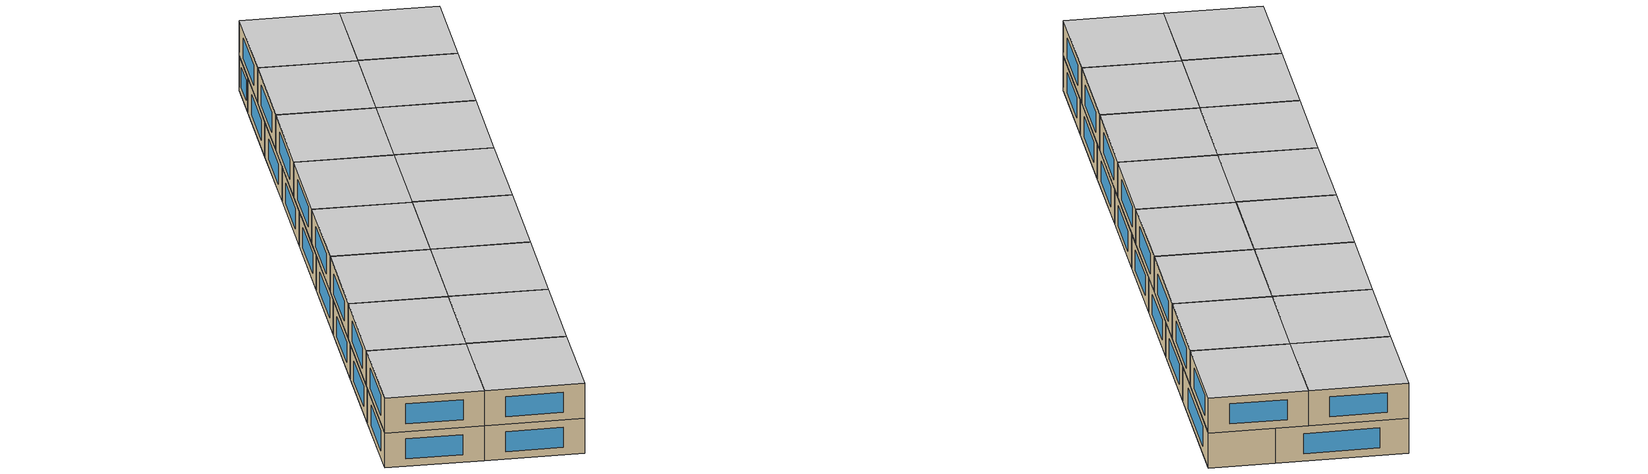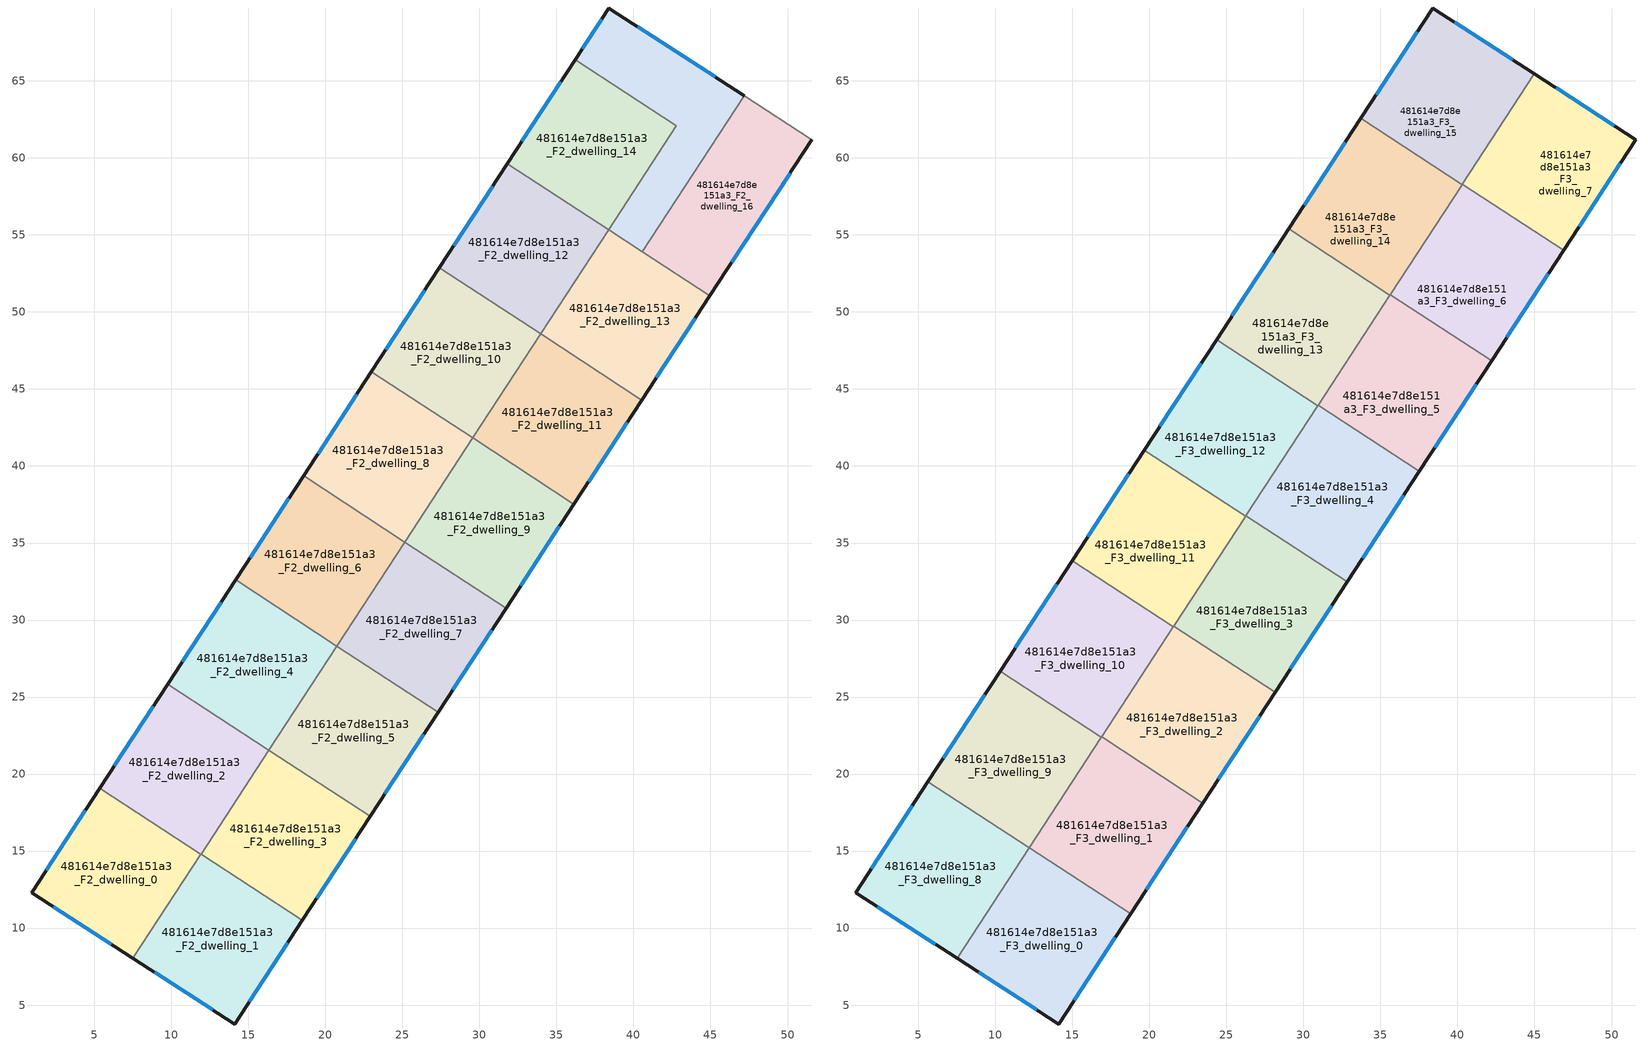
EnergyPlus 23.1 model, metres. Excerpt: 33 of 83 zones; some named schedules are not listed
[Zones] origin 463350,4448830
481614e7d8e151a3_F2_dwelling_0
 floor to 481614e7d8e151a3_F1_dwelling_0 (EU_floor_Construction): 11.91,14.8 7.5,8.05 0.93,12.31 5.35,19.09 z6
 wall outside (EU_wall_Construction): 5.35,19.09 0.93,12.31 7.5,8.05 z6:9
 wall to 481614e7d8e151a3_F2_dwelling_1 (EU_wall_Construction): 7.5,8.05 11.91,14.8 z6:9
 wall to 481614e7d8e151a3_F2_dwelling_2 (EU_wall_Construction): 11.91,14.8 5.35,19.09 z6:9
 window (EU_Window_Construction): 2.33,11.39 6.1,8.96 / 4.4,17.64 1.87,13.76 z6.64:8.36
481614e7d8e151a3_F2_dwelling_1
 floor to 481614e7d8e151a3_F1_dwelling_1 (EU_floor_Construction): 18.5,10.51 14.1,3.77 7.5,8.05 11.91,14.8 z6
 wall outside (EU_wall_Construction): 7.5,8.05 14.1,3.77 18.5,10.51 z6:9
 wall to 481614e7d8e151a3_F2_dwelling_3 (EU_wall_Construction): 18.5,10.51 11.93,14.8 z6:9
 wall to 481614e7d8e151a3_F2_dwelling_2 (EU_wall_Construction): 11.92,14.8 11.91,14.8 z6:9
 window (EU_Window_Construction): 8.92,7.13 12.69,4.69 / 15.05,5.22 17.56,9.06 z6.64:8.36
 ceiling adiabatic (EU_roof_Construction): 14.1,3.77 18.5,10.51 11.93,14.8 7.52,8.04 z9
481614e7d8e151a3_F2_dwelling_10
 floor to 481614e7d8e151a3_F1_dwelling_10 (EU_floor_Construction): 33.97,48.58 29.56,41.82 22.99,46.11 27.4,52.87 z6
 wall outside (EU_wall_Construction): 27.4,52.87 22.99,46.11 z6:9
 wall to 481614e7d8e151a3_F2_dwelling_11 (EU_wall_Construction): 29.56,41.82 33.97,48.58 z6:9
 wall to 481614e7d8e151a3_F2_dwelling_8 (EU_wall_Construction): 22.99,46.11 29.56,41.82 z6:9
 wall to 481614e7d8e151a3_F2_dwelling_12 (EU_wall_Construction): 33.97,48.58 27.4,52.87 z6:9
 window (EU_Window_Construction): 26.45,51.42 23.93,47.56 z6.64:8.36
481614e7d8e151a3_F2_dwelling_11
 floor to 481614e7d8e151a3_F1_dwelling_11 (EU_floor_Construction): 40.55,44.28 36.14,37.53 29.56,41.82 33.97,48.58 z6
 wall outside (EU_wall_Construction): 36.14,37.53 40.55,44.28 z6:9
 wall to 481614e7d8e151a3_F2_dwelling_9 (EU_wall_Construction): 29.56,41.82 36.14,37.53 z6:9
 wall to 481614e7d8e151a3_F2_dwelling_13 (EU_wall_Construction): 40.55,44.28 33.97,48.57 z6:9
 window (EU_Window_Construction): 37.08,38.97 39.6,42.84 z6.64:8.36
 ceiling adiabatic (EU_roof_Construction): 36.14,37.53 37.52,39.65 30.95,43.94 29.56,41.82 z9
481614e7d8e151a3_F2_dwelling_12
 floor to 481614e7d8e151a3_F1_dwelling_12 (EU_floor_Construction): 38.38,55.33 33.97,48.57 27.4,52.87 31.8,59.62 z6
 wall outside (EU_wall_Construction): 31.8,59.62 27.4,52.87 z6:9
 wall to 481614e7d8e151a3_F2_dwelling_14 (EU_wall_Construction): 38.38,55.33 31.8,59.62 z6:9
 wall to 481614e7d8e151a3_F2_dwelling_13 (EU_wall_Construction): 33.97,48.57 38.38,55.33 z6:9
 window (EU_Window_Construction): 30.86,58.17 28.34,54.31 z6.64:8.36
481614e7d8e151a3_F2_dwelling_13
 floor to 481614e7d8e151a3_F1_dwelling_13 (EU_floor_Construction): 44.96,51.04 40.55,44.28 33.97,48.57 38.38,55.33 z6
 wall outside (EU_wall_Construction): 40.55,44.28 44.96,51.04 z6:9
 wall to 481614e7d8e151a3_F2_dwelling_16 (EU_wall_Construction): 44.96,51.04 40.58,53.9 z6:9
 wall to 481614e7d8e151a3_F2_dwelling_15 (EU_wall_Construction): 40.58,53.9 38.38,55.33 z6:9
 window (EU_Window_Construction): 41.49,45.73 44.01,49.59 z6.64:8.36
481614e7d8e151a3_F2_dwelling_14
 floor to 481614e7d8e151a3_F1_dwelling_14 (EU_floor_Construction): 42.79,62.08 38.38,55.33 31.8,59.62 36.21,66.38 z6
 wall outside (EU_wall_Construction): 36.21,66.38 31.8,59.62 z6:9
 wall to 481614e7d8e151a3_F2_dwelling_15 (EU_wall_Construction): 38.38,55.33 42.79,62.08 36.21,66.38 z6:9
 window (EU_Window_Construction): 35.27,64.93 32.75,61.07 z6.64:8.36
481614e7d8e151a3_F2_dwelling_15
 floor to 481614e7d8e151a3_F1_dwelling_15 (EU_floor_Construction): 47.2,64.03 40.58,53.89 38.38,55.33 42.79,62.08 36.21,66.38 38.41,69.73 z6
 wall outside (EU_wall_Construction): 47.2,64.03 38.41,69.73 36.21,66.38 z6:9
 wall to 481614e7d8e151a3_F2_dwelling_16 (EU_wall_Construction): 40.58,53.89 47.2,64.03 z6:9
 window (EU_Window_Construction): 37.94,69.01 36.68,67.1 / 45.31,65.25 40.29,68.51 z6.64:8.36
481614e7d8e151a3_F2_dwelling_16
 floor to 481614e7d8e151a3_F1_dwelling_16 (EU_floor_Construction): 51.58,61.19 44.96,51.04 40.58,53.89 47.2,64.03 z6
 wall outside (EU_wall_Construction): 44.96,51.04 51.58,61.19 z6:9
 wall adiabatic (EU_wall_Construction): 51.58,61.19 47.2,64.03 z6:9
 window (EU_Window_Construction): 46.38,53.21 50.16,59.01 z6.64:8.36
481614e7d8e151a3_F2_dwelling_2
 floor to 481614e7d8e151a3_F1_dwelling_2 (EU_floor_Construction): 16.34,21.55 11.92,14.8 5.35,19.09 9.76,25.84 z6
 wall outside (EU_wall_Construction): 9.76,25.84 5.35,19.09 z6:9
 wall to 481614e7d8e151a3_F2_dwelling_4 (EU_wall_Construction): 16.34,21.55 9.76,25.84 z6:9
 wall to 481614e7d8e151a3_F2_dwelling_3 (EU_wall_Construction): 11.92,14.8 16.34,21.55 z6:9
 window (EU_Window_Construction): 8.82,24.4 6.3,20.54 z6.64:8.36
481614e7d8e151a3_F2_dwelling_3
 floor to 481614e7d8e151a3_F1_dwelling_3 (EU_floor_Construction): 22.91,17.26 18.5,10.51 11.92,14.8 16.34,21.55 z6
 wall outside (EU_wall_Construction): 18.5,10.51 22.91,17.26 z6:9
 wall to 481614e7d8e151a3_F2_dwelling_5 (EU_wall_Construction): 22.91,17.26 16.34,21.55 z6:9
 window (EU_Window_Construction): 19.44,11.95 21.96,15.81 z6.64:8.36
481614e7d8e151a3_F2_dwelling_4
 floor to 481614e7d8e151a3_F1_dwelling_4 (EU_floor_Construction): 20.74,28.31 16.34,21.55 9.76,25.84 14.17,32.6 z6
 wall outside (EU_wall_Construction): 14.17,32.6 9.76,25.84 z6:9
 wall to 481614e7d8e151a3_F2_dwelling_6 (EU_wall_Construction): 20.74,28.31 14.17,32.6 z6:9
 wall to 481614e7d8e151a3_F2_dwelling_5 (EU_wall_Construction): 16.34,21.55 20.74,28.31 z6:9
 window (EU_Window_Construction): 13.23,31.15 10.71,27.29 z6.64:8.36
481614e7d8e151a3_F2_dwelling_5
 floor to 481614e7d8e151a3_F1_dwelling_5 (EU_floor_Construction): 27.32,24.02 22.91,17.26 16.34,21.55 20.74,28.31 z6
 wall outside (EU_wall_Construction): 22.91,17.26 27.32,24.02 z6:9
 wall to 481614e7d8e151a3_F2_dwelling_7 (EU_wall_Construction): 27.32,24.02 20.74,28.31 z6:9
 window (EU_Window_Construction): 23.85,18.71 26.37,22.57 z6.64:8.36
481614e7d8e151a3_F2_dwelling_6
 floor to 481614e7d8e151a3_F1_dwelling_6 (EU_floor_Construction): 25.15,35.06 20.74,28.31 14.17,32.6 18.58,39.36 z6
 wall outside (EU_wall_Construction): 18.58,39.36 14.17,32.6 z6:9
 wall to 481614e7d8e151a3_F2_dwelling_8 (EU_wall_Construction): 25.15,35.06 18.58,39.36 z6:9
 wall to 481614e7d8e151a3_F2_dwelling_7 (EU_wall_Construction): 20.74,28.31 25.15,35.06 z6:9
 window (EU_Window_Construction): 17.63,37.91 15.11,34.05 z6.64:8.36
481614e7d8e151a3_F2_dwelling_7
 floor to 481614e7d8e151a3_F1_dwelling_7 (EU_floor_Construction): 31.73,30.77 27.32,24.02 20.74,28.31 25.15,35.06 z6
 wall outside (EU_wall_Construction): 27.32,24.02 31.73,30.77 z6:9
 wall to 481614e7d8e151a3_F2_dwelling_9 (EU_wall_Construction): 31.73,30.77 25.15,35.06 z6:9
 window (EU_Window_Construction): 28.26,25.46 30.78,29.33 z6.64:8.36
481614e7d8e151a3_F2_dwelling_8
 floor to 481614e7d8e151a3_F1_dwelling_8 (EU_floor_Construction): 29.56,41.82 25.15,35.06 18.58,39.36 22.99,46.11 z6
 wall outside (EU_wall_Construction): 22.99,46.11 18.58,39.36 z6:9
 wall to 481614e7d8e151a3_F2_dwelling_9 (EU_wall_Construction): 25.15,35.06 29.56,41.82 z6:9
 window (EU_Window_Construction): 22.04,44.66 19.52,40.8 z6.64:8.36
 ceiling adiabatic (EU_roof_Construction): 26.25,36.74 29.56,41.82 22.99,46.11 19.67,41.03 z9
481614e7d8e151a3_F2_dwelling_9
 floor to 481614e7d8e151a3_F1_dwelling_9 (EU_floor_Construction): 36.14,37.53 31.73,30.77 25.15,35.06 29.56,41.82 z6
 wall outside (EU_wall_Construction): 31.73,30.77 36.14,37.53 z6:9
 window (EU_Window_Construction): 32.67,32.22 35.19,36.08 z6.64:8.36
 ceiling adiabatic (EU_roof_Construction): 32.84,32.48 36.14,37.53 29.56,41.82 26.27,36.77 z9
481614e7d8e151a3_F3_dwelling_0
 floor adiabatic (EU_floor_Construction): 18.5,10.51 14.1,3.77 7.52,8.04 11.93,14.8 z9
 floor to 481614e7d8e151a3_F2_dwelling_3 (EU_floor_Construction): 18.78,10.94 18.5,10.51 11.93,14.8 12.21,15.23 z9
 wall outside (EU_wall_Construction): 7.52,8.04 14.1,3.77 18.78,10.94 z9:12
 wall to 481614e7d8e151a3_F3_dwelling_1 (EU_wall_Construction): 18.78,10.94 12.21,15.23 z9:12
 wall to 481614e7d8e151a3_F3_dwelling_8 (EU_wall_Construction): 12.19,15.21 7.52,8.04 z9:12
 wall to 481614e7d8e151a3_F3_dwelling_9 (EU_wall_Construction): 12.21,15.23 12.19,15.21 z9:12
 window (EU_Window_Construction): 15.11,5.31 17.78,9.41 / 8.93,7.13 12.69,4.69 z9.64:11.36
 ceiling to 481614e7d8e151a3_F4_dwelling_0 (EU_floor_Construction): 14.1,3.77 18.78,10.94 12.21,15.23 7.52,8.04 z12
481614e7d8e151a3_F3_dwelling_1
 floor to 481614e7d8e151a3_F2_dwelling_3 (EU_floor_Construction): 22.91,17.26 18.78,10.94 12.21,15.23 16.34,21.55 z9
 floor to 481614e7d8e151a3_F2_dwelling_5 (EU_floor_Construction): 23.47,18.12 22.91,17.26 16.34,21.55 16.9,22.41 z9
 wall outside (EU_wall_Construction): 18.78,10.94 23.47,18.12 z9:12
 wall to 481614e7d8e151a3_F3_dwelling_2 (EU_wall_Construction): 23.47,18.12 16.9,22.41 z9:12
 wall to 481614e7d8e151a3_F3_dwelling_9 (EU_wall_Construction): 16.88,22.38 12.21,15.23 z9:12
 wall to 481614e7d8e151a3_F3_dwelling_10 (EU_wall_Construction): 16.9,22.41 16.88,22.38 z9:12
 window (EU_Window_Construction): 19.79,12.48 22.47,16.58 z9.64:11.36
 ceiling to 481614e7d8e151a3_F4_dwelling_1 (EU_floor_Construction): 18.78,10.94 23.47,18.12 16.9,22.41 12.21,15.23 z12
481614e7d8e151a3_F3_dwelling_10
 floor to 481614e7d8e151a3_F2_dwelling_4 (EU_floor_Construction): 20.74,28.31 16.88,22.38 10.3,26.67 14.17,32.6 z9
 floor to 481614e7d8e151a3_F2_dwelling_6 (EU_floor_Construction): 21.56,29.56 20.74,28.31 14.17,32.6 14.99,33.85 z9
 wall outside (EU_wall_Construction): 14.99,33.85 10.3,26.67 z9:12
 wall to 481614e7d8e151a3_F3_dwelling_11 (EU_wall_Construction): 21.56,29.56 14.99,33.85 z9:12
 wall to 481614e7d8e151a3_F3_dwelling_9 (EU_wall_Construction): 10.3,26.67 16.88,22.38 z9:12
 wall to 481614e7d8e151a3_F3_dwelling_2 (EU_wall_Construction): 16.89,22.41 21.56,29.56 z9:12
 window (EU_Window_Construction): 13.98,32.32 11.31,28.21 z9.64:11.36
 ceiling to 481614e7d8e151a3_F4_dwelling_10 (EU_floor_Construction): 16.88,22.38 21.56,29.56 14.99,33.85 10.3,26.67 z12
481614e7d8e151a3_F3_dwelling_11
 floor to 481614e7d8e151a3_F2_dwelling_6 (EU_floor_Construction): 25.15,35.06 21.56,29.56 14.99,33.85 18.58,39.35 z9
 floor to 481614e7d8e151a3_F2_dwelling_8 (EU_floor_Construction): 26.25,36.74 25.15,35.06 18.58,39.35 19.67,41.03 z9
 wall outside (EU_wall_Construction): 19.67,41.03 14.99,33.85 z9:12
 wall to 481614e7d8e151a3_F3_dwelling_12 (EU_wall_Construction): 26.25,36.74 19.67,41.03 z9:12
 wall to 481614e7d8e151a3_F3_dwelling_3 (EU_wall_Construction): 21.58,29.59 26.25,36.74 z9:12
 wall to 481614e7d8e151a3_F3_dwelling_2 (EU_wall_Construction): 21.56,29.56 21.58,29.59 z9:12
 window (EU_Window_Construction): 18.67,39.49 15.99,35.39 z9.64:11.36
 ceiling to 481614e7d8e151a3_F4_dwelling_11 (EU_floor_Construction): 21.56,29.56 26.25,36.74 19.67,41.03 14.99,33.85 z12
481614e7d8e151a3_F3_dwelling_12
 floor adiabatic (EU_floor_Construction): 29.56,41.82 26.25,36.74 19.67,41.03 22.99,46.11 z9
 floor to 481614e7d8e151a3_F2_dwelling_10 (EU_floor_Construction): 30.93,43.92 29.56,41.82 22.99,46.11 24.36,48.21 z9
 wall outside (EU_wall_Construction): 24.36,48.21 19.67,41.03 z9:12
 wall to 481614e7d8e151a3_F3_dwelling_13 (EU_wall_Construction): 30.93,43.92 24.36,48.21 z9:12
 wall to 481614e7d8e151a3_F3_dwelling_4 (EU_wall_Construction): 26.27,36.77 30.93,43.92 z9:12
 wall to 481614e7d8e151a3_F3_dwelling_3 (EU_wall_Construction): 26.25,36.74 26.27,36.77 z9:12
 window (EU_Window_Construction): 23.35,46.67 20.68,42.57 z9.64:11.36
 ceiling to 481614e7d8e151a3_F4_dwelling_12 (EU_floor_Construction): 26.25,36.74 30.93,43.92 24.36,48.21 19.67,41.03 z12
481614e7d8e151a3_F3_dwelling_13
 floor to 481614e7d8e151a3_F2_dwelling_10 (EU_floor_Construction): 33.97,48.58 30.93,43.92 24.36,48.21 27.4,52.87 z9
 floor to 481614e7d8e151a3_F2_dwelling_12 (EU_floor_Construction): 35.62,51.1 33.97,48.58 27.4,52.87 29.04,55.39 z9
 wall outside (EU_wall_Construction): 29.04,55.39 24.36,48.21 z9:12
 wall to 481614e7d8e151a3_F3_dwelling_14 (EU_wall_Construction): 35.62,51.1 29.04,55.39 z9:12
 wall to 481614e7d8e151a3_F3_dwelling_5 (EU_wall_Construction): 30.95,43.94 35.62,51.1 z9:12
 wall to 481614e7d8e151a3_F3_dwelling_4 (EU_wall_Construction): 30.93,43.92 30.95,43.94 z9:12
 window (EU_Window_Construction): 28.04,53.85 25.36,49.75 z9.64:11.36
 ceiling to 481614e7d8e151a3_F4_dwelling_13 (EU_floor_Construction): 30.93,43.92 35.62,51.1 29.04,55.39 24.36,48.21 z12
481614e7d8e151a3_F3_dwelling_14
 floor to 481614e7d8e151a3_F2_dwelling_12 (EU_floor_Construction): 38.38,55.33 35.62,51.1 29.04,55.39 31.81,59.62 z9
 floor to 481614e7d8e151a3_F2_dwelling_14 (EU_floor_Construction): 40.3,58.27 38.38,55.33 31.81,59.62 33.73,62.57 z9
 wall outside (EU_wall_Construction): 33.73,62.57 29.04,55.39 z9:12
 wall to 481614e7d8e151a3_F3_dwelling_15 (EU_wall_Construction): 40.3,58.27 33.73,62.57 z9:12
 wall to 481614e7d8e151a3_F3_dwelling_6 (EU_wall_Construction): 35.63,51.12 40.3,58.27 z9:12
 wall to 481614e7d8e151a3_F3_dwelling_5 (EU_wall_Construction): 35.62,51.1 35.63,51.12 z9:12
 window (EU_Window_Construction): 32.72,61.03 30.05,56.92 z9.64:11.36
 ceiling to 481614e7d8e151a3_F4_dwelling_14 (EU_floor_Construction): 35.62,51.1 40.3,58.27 33.73,62.57 29.04,55.39 z12
481614e7d8e151a3_F3_dwelling_15
 floor to 481614e7d8e151a3_F2_dwelling_14 (EU_floor_Construction): 42.79,62.08 40.3,58.27 33.73,62.57 36.21,66.38 z9
 floor to 481614e7d8e151a3_F2_dwelling_15 (EU_floor_Construction): 44.99,65.46 42.79,62.08 36.21,66.38 38.41,69.73 z9
 wall outside (EU_wall_Construction): 44.99,65.46 38.41,69.73 33.73,62.57 z9:12
 wall to 481614e7d8e151a3_F3_dwelling_7 (EU_wall_Construction): 40.32,58.3 44.99,65.46 z9:12
 wall to 481614e7d8e151a3_F3_dwelling_6 (EU_wall_Construction): 40.3,58.27 40.32,58.3 z9:12
 window (EU_Window_Construction): 37.4,68.2 34.73,64.1 / 43.58,66.38 39.82,68.82 z9.64:11.36
 ceiling to 481614e7d8e151a3_F4_dwelling_15 (EU_floor_Construction): 40.3,58.27 44.99,65.46 38.41,69.73 33.73,62.57 z12
481614e7d8e151a3_F3_dwelling_2
 floor to 481614e7d8e151a3_F2_dwelling_5 (EU_floor_Construction): 27.32,24.02 23.47,18.12 16.9,22.41 20.74,28.31 z9
 floor to 481614e7d8e151a3_F2_dwelling_7 (EU_floor_Construction): 28.15,25.3 27.32,24.02 20.74,28.31 21.58,29.59 z9
 wall outside (EU_wall_Construction): 23.47,18.12 28.16,25.3 z9:12
 wall to 481614e7d8e151a3_F3_dwelling_3 (EU_wall_Construction): 28.16,25.3 21.58,29.59 z9:12
 window (EU_Window_Construction): 24.47,19.66 27.15,23.76 z9.64:11.36
 ceiling to 481614e7d8e151a3_F4_dwelling_2 (EU_floor_Construction): 23.47,18.12 28.16,25.3 21.58,29.59 16.9,22.41 z12
481614e7d8e151a3_F3_dwelling_3
 floor to 481614e7d8e151a3_F2_dwelling_7 (EU_floor_Construction): 31.73,30.77 28.15,25.3 21.58,29.59 25.15,35.06 z9
 floor to 481614e7d8e151a3_F2_dwelling_9 (EU_floor_Construction): 32.84,32.48 31.73,30.77 25.15,35.06 26.27,36.77 z9
 wall outside (EU_wall_Construction): 28.16,25.3 32.84,32.47 z9:12
 wall to 481614e7d8e151a3_F3_dwelling_4 (EU_wall_Construction): 32.84,32.47 26.27,36.77 z9:12
 window (EU_Window_Construction): 29.16,26.84 31.84,30.94 z9.64:11.36
 ceiling to 481614e7d8e151a3_F4_dwelling_3 (EU_floor_Construction): 28.16,25.3 32.84,32.47 26.27,36.77 21.58,29.59 z12
481614e7d8e151a3_F3_dwelling_4
 floor adiabatic (EU_floor_Construction): 37.53,39.65 32.84,32.47 26.27,36.77 30.95,43.94 z9
 wall outside (EU_wall_Construction): 32.84,32.47 37.53,39.65 z9:12
 wall to 481614e7d8e151a3_F3_dwelling_5 (EU_wall_Construction): 37.53,39.65 30.95,43.94 z9:12
 window (EU_Window_Construction): 33.84,34.01 36.52,38.11 z9.64:11.36
 ceiling to 481614e7d8e151a3_F4_dwelling_4 (EU_floor_Construction): 32.84,32.47 37.53,39.65 30.95,43.94 26.27,36.77 z12
481614e7d8e151a3_F3_dwelling_5
 floor to 481614e7d8e151a3_F2_dwelling_11 (EU_floor_Construction): 40.55,44.28 37.52,39.65 30.95,43.94 33.97,48.58 z9
 floor to 481614e7d8e151a3_F2_dwelling_13 (EU_floor_Construction): 42.21,46.83 40.55,44.28 33.97,48.57 35.63,51.12 z9
 wall outside (EU_wall_Construction): 37.53,39.65 42.21,46.83 z9:12
 wall to 481614e7d8e151a3_F3_dwelling_6 (EU_wall_Construction): 42.21,46.83 35.63,51.12 z9:12
 window (EU_Window_Construction): 38.53,41.19 41.21,45.29 z9.64:11.36
 ceiling to 481614e7d8e151a3_F4_dwelling_5 (EU_floor_Construction): 37.53,39.65 42.21,46.83 35.63,51.12 30.95,43.94 z12
481614e7d8e151a3_F3_dwelling_6
 floor to 481614e7d8e151a3_F2_dwelling_13 (EU_floor_Construction): 44.96,51.04 42.21,46.83 35.63,51.12 38.38,55.33 z9
 floor to 481614e7d8e151a3_F2_dwelling_15 (EU_floor_Construction): 42.51,56.86 40.58,53.9 38.38,55.33 40.32,58.3 z9
 floor to 481614e7d8e151a3_F2_dwelling_16 (EU_floor_Construction): 46.89,54 44.96,51.04 40.58,53.9 42.51,56.86 z9
 wall outside (EU_wall_Construction): 42.21,46.83 46.89,54 z9:12
 wall to 481614e7d8e151a3_F3_dwelling_7 (EU_wall_Construction): 46.89,54 40.32,58.3 z9:12
 window (EU_Window_Construction): 43.21,48.37 45.89,52.47 z9.64:11.36
 ceiling to 481614e7d8e151a3_F4_dwelling_6 (EU_floor_Construction): 42.21,46.83 46.89,54 40.32,58.3 35.63,51.12 z12
481614e7d8e151a3_F3_dwelling_7
 floor to 481614e7d8e151a3_F2_dwelling_15 (EU_floor_Construction): 47.2,64.03 42.51,56.86 40.32,58.3 44.99,65.46 z9
 floor to 481614e7d8e151a3_F2_dwelling_16 (EU_floor_Construction): 51.58,61.19 46.89,54 42.51,56.86 47.2,64.03 z9
 wall outside (EU_wall_Construction): 46.89,54 51.58,61.19 44.99,65.46 z9:12
 window (EU_Window_Construction): 50.17,62.1 46.4,64.55 / 47.9,55.54 50.58,59.65 z9.64:11.36
 ceiling to 481614e7d8e151a3_F4_dwelling_7 (EU_floor_Construction): 46.89,54 51.58,61.19 44.99,65.46 40.32,58.3 z12
481614e7d8e151a3_F3_dwelling_8
 floor to 481614e7d8e151a3_F2_dwelling_0 (EU_floor_Construction): 11.91,14.8 7.5,8.05 0.93,12.31 5.35,19.09 z9
 floor to 481614e7d8e151a3_F2_dwelling_2 (EU_floor_Construction): 12.19,15.21 11.92,14.8 5.35,19.09 5.62,19.5 z9
 floor to 481614e7d8e151a3_F2_dwelling_1 (EU_floor_Construction): 11.93,14.8 7.52,8.04 7.5,8.05 11.91,14.8 z9
 wall outside (EU_wall_Construction): 5.62,19.5 0.93,12.31 7.52,8.04 z9:12
 wall to 481614e7d8e151a3_F3_dwelling_9 (EU_wall_Construction): 12.19,15.21 5.62,19.5 z9:12
 window (EU_Window_Construction): 2.34,11.39 6.1,8.95 / 4.61,17.96 1.93,13.85 z9.64:11.36
 ceiling to 481614e7d8e151a3_F4_dwelling_8 (EU_floor_Construction): 7.52,8.04 12.19,15.21 5.62,19.5 0.93,12.31 z12
481614e7d8e151a3_F3_dwelling_9
 floor to 481614e7d8e151a3_F2_dwelling_2 (EU_floor_Construction): 16.34,21.55 12.19,15.21 5.62,19.5 9.76,25.84 z9
 floor to 481614e7d8e151a3_F2_dwelling_4 (EU_floor_Construction): 16.88,22.38 16.34,21.55 9.76,25.84 10.3,26.67 z9
 wall outside (EU_wall_Construction): 10.3,26.67 5.62,19.5 z9:12
 window (EU_Window_Construction): 9.3,25.14 6.62,21.03 z9.64:11.36
 ceiling to 481614e7d8e151a3_F4_dwelling_9 (EU_floor_Construction): 12.19,15.21 16.88,22.38 10.3,26.67 5.62,19.5 z12
[Building]
EU S2 Campaign: North Axis=0; Terrain=City; Solar Distribution=FullExterior
[Site:Location]
Yerevan-Zvartnots.Intl.AP: Latitude=40.15; Longitude=44.383; Time Zone=4; Elevation=854
[SizingPeriod:WeatherFileDays]
AnnualSizingPeriod: Begin Month=1; Begin Day of Month=1; End Month=12; End Day of Month=31; Day of Week for Start Day=Monday; Use Weather File Daylight Saving Period=No; Use Weather File Rain and Snow Indicators=No
[MATERIAL]
EU_InternalMass_Material: Roughness=MediumRough; Thickness=0.1; Conductivity=1; Density=1800; Specific Heat=900; Thermal Absorptance=0.9; Solar Absorptance=0.7; Visible Absorptance=0.7
[MATERIAL:NOMASS] Roughness=MediumRough; Thermal Absorptance=0.9; Solar Absorptance=0.7; Visible Absorptance=0.7
Name | Thermal Resistance
EU_wall_NoMass | 1.05043
EU_roof_NoMass | 1.45357
EU_floor_NoMass | 0.478065
[WINDOWMATERIAL:SIMPLEGLAZINGSYSTEM]
EU_Window_SimpleGlazing: UFactor=2.5566; Solar Heat Gain Coefficient=0.75; Visible Transmittance=0.75
[CONSTRUCTION]
EU_wall_Construction: EU_wall_NoMass
EU_roof_Construction: EU_roof_NoMass
EU_floor_Construction: EU_floor_NoMass
EU_Window_Construction: EU_Window_SimpleGlazing
EU_InternalMass_Construction: EU_InternalMass_Material
[ZONE] Type=1; Multiplier=1; Ceiling Height=autocalculate; Floor Area=autocalculate; Part of Total Floor Area=Yes
Name | Volume
481614e7d8e151a3_F2_dwelling_0 | 190.029
481614e7d8e151a3_F3_dwelling_0 | 201.875
481614e7d8e151a3_F2_dwelling_1 | 190.024
481614e7d8e151a3_F3_dwelling_1 | 201.876
481614e7d8e151a3_F2_dwelling_10; 481614e7d8e151a3_F2_dwelling_14 | 190
481614e7d8e151a3_F3_dwelling_10; 481614e7d8e151a3_F3_dwelling_11; 481614e7d8e151a3_F3_dwelling_13; 481614e7d8e151a3_F3_dwelling_14 | 201.896
481614e7d8e151a3_F2_dwelling_11 | 190.013
481614e7d8e151a3_F2_dwelling_12 | 190.02
481614e7d8e151a3_F3_dwelling_12; 481614e7d8e151a3_F3_dwelling_6 | 201.884
481614e7d8e151a3_F2_dwelling_13 | 190.032
481614e7d8e151a3_F2_dwelling_15 | 190.023
481614e7d8e151a3_F3_dwelling_15 | 201.889
481614e7d8e151a3_F2_dwelling_16 | 189.998
481614e7d8e151a3_F2_dwelling_2 | 190.011
481614e7d8e151a3_F3_dwelling_2; 481614e7d8e151a3_F3_dwelling_4 | 201.895
481614e7d8e151a3_F2_dwelling_3; 481614e7d8e151a3_F2_dwelling_7 | 190.016
481614e7d8e151a3_F3_dwelling_3 | 201.893
481614e7d8e151a3_F2_dwelling_4; 481614e7d8e151a3_F2_dwelling_6 | 189.983
481614e7d8e151a3_F2_dwelling_5; 481614e7d8e151a3_F2_dwelling_8 | 190.015
481614e7d8e151a3_F3_dwelling_5 | 201.88
481614e7d8e151a3_F3_dwelling_7 | 201.891
481614e7d8e151a3_F3_dwelling_8 | 201.878
481614e7d8e151a3_F2_dwelling_9 | 190.033
481614e7d8e151a3_F3_dwelling_9 | 201.879
[INTERNALMASS] Construction=EU_InternalMass_Construction
Name | Zone or ZoneList | Surface Area
481614e7d8e151a3_F2_dwelling_0_EU_InternalMass | 481614e7d8e151a3_F2_dwelling_0 | 63.3395
481614e7d8e151a3_F2_dwelling_1_EU_InternalMass | 481614e7d8e151a3_F2_dwelling_1 | 63.3423
481614e7d8e151a3_F2_dwelling_2_EU_InternalMass | 481614e7d8e151a3_F2_dwelling_2 | 63.3373
481614e7d8e151a3_F2_dwelling_3_EU_InternalMass | 481614e7d8e151a3_F2_dwelling_3 | 63.3402
481614e7d8e151a3_F2_dwelling_4_EU_InternalMass | 481614e7d8e151a3_F2_dwelling_4 | 63.3303
481614e7d8e151a3_F2_dwelling_5_EU_InternalMass | 481614e7d8e151a3_F2_dwelling_5 | 63.3385
481614e7d8e151a3_F2_dwelling_6_EU_InternalMass | 481614e7d8e151a3_F2_dwelling_6 | 63.328
481614e7d8e151a3_F2_dwelling_7_EU_InternalMass | 481614e7d8e151a3_F2_dwelling_7 | 63.3376
481614e7d8e151a3_F2_dwelling_8_EU_InternalMass | 481614e7d8e151a3_F2_dwelling_8 | 63.338
481614e7d8e151a3_F2_dwelling_9_EU_InternalMass | 481614e7d8e151a3_F2_dwelling_9 | 63.3392
481614e7d8e151a3_F2_dwelling_10_EU_InternalMass | 481614e7d8e151a3_F2_dwelling_10 | 63.3326
481614e7d8e151a3_F2_dwelling_11_EU_InternalMass | 481614e7d8e151a3_F2_dwelling_11 | 63.3381
481614e7d8e151a3_F2_dwelling_12_EU_InternalMass | 481614e7d8e151a3_F2_dwelling_12 | 63.3388
481614e7d8e151a3_F2_dwelling_13_EU_InternalMass | 481614e7d8e151a3_F2_dwelling_13 | 63.3453
481614e7d8e151a3_F2_dwelling_14_EU_InternalMass | 481614e7d8e151a3_F2_dwelling_14 | 63.3305
481614e7d8e151a3_F2_dwelling_15_EU_InternalMass | 481614e7d8e151a3_F2_dwelling_15 | 63.341
481614e7d8e151a3_F2_dwelling_16_EU_InternalMass | 481614e7d8e151a3_F2_dwelling_16 | 63.333
481614e7d8e151a3_F3_dwelling_0_EU_InternalMass | 481614e7d8e151a3_F3_dwelling_0 | 67.2917
481614e7d8e151a3_F3_dwelling_1_EU_InternalMass | 481614e7d8e151a3_F3_dwelling_1 | 67.292
481614e7d8e151a3_F3_dwelling_2_EU_InternalMass | 481614e7d8e151a3_F3_dwelling_2 | 67.2982
481614e7d8e151a3_F3_dwelling_3_EU_InternalMass | 481614e7d8e151a3_F3_dwelling_3 | 67.2977
481614e7d8e151a3_F3_dwelling_4_EU_InternalMass | 481614e7d8e151a3_F3_dwelling_4 | 67.2982
481614e7d8e151a3_F3_dwelling_5_EU_InternalMass | 481614e7d8e151a3_F3_dwelling_5 | 67.2931
481614e7d8e151a3_F3_dwelling_6_EU_InternalMass | 481614e7d8e151a3_F3_dwelling_6 | 67.2945
481614e7d8e151a3_F3_dwelling_7_EU_InternalMass | 481614e7d8e151a3_F3_dwelling_7 | 67.297
481614e7d8e151a3_F3_dwelling_8_EU_InternalMass | 481614e7d8e151a3_F3_dwelling_8 | 67.2927
481614e7d8e151a3_F3_dwelling_9_EU_InternalMass | 481614e7d8e151a3_F3_dwelling_9 | 67.293
481614e7d8e151a3_F3_dwelling_10_EU_InternalMass | 481614e7d8e151a3_F3_dwelling_10 | 67.2987
481614e7d8e151a3_F3_dwelling_11_EU_InternalMass | 481614e7d8e151a3_F3_dwelling_11 | 67.2987
481614e7d8e151a3_F3_dwelling_12_EU_InternalMass | 481614e7d8e151a3_F3_dwelling_12 | 67.2944
481614e7d8e151a3_F3_dwelling_13_EU_InternalMass | 481614e7d8e151a3_F3_dwelling_13 | 67.2987
481614e7d8e151a3_F3_dwelling_14_EU_InternalMass | 481614e7d8e151a3_F3_dwelling_14 | 67.2987
481614e7d8e151a3_F3_dwelling_15_EU_InternalMass | 481614e7d8e151a3_F3_dwelling_15 | 67.2964
[OTHEREQUIPMENT] Fuel Type=Electricity; Design Level Calculation Method=Watts/Area; Power per Zone Floor Area=1; Fraction Latent=0; Fraction Radiant=0; Fraction Lost=0; Carbon Dioxide Generation Rate=0; EndUse Subcategory=EU_Step8_InternalGains
Name | Zone or ZoneList or Space or SpaceList | Schedule
EU_Step8_InternalGain_481614e7d8e151a3_F2_dwelling_0_f000 | 481614e7d8e151a3_F2_dwelling_0 | EU_Step8_GainSchedule_481614e7d8e151a3_F2_dwelling_0_f000
EU_Step8_InternalGain_481614e7d8e151a3_F2_dwelling_1_f000 | 481614e7d8e151a3_F2_dwelling_1 | EU_Step8_GainSchedule_481614e7d8e151a3_F2_dwelling_1_f000
EU_Step8_InternalGain_481614e7d8e151a3_F2_dwelling_2_f000 | 481614e7d8e151a3_F2_dwelling_2 | EU_Step8_GainSchedule_481614e7d8e151a3_F2_dwelling_2_f000
EU_Step8_InternalGain_481614e7d8e151a3_F2_dwelling_3_f000 | 481614e7d8e151a3_F2_dwelling_3 | EU_Step8_GainSchedule_481614e7d8e151a3_F2_dwelling_3_f000
EU_Step8_InternalGain_481614e7d8e151a3_F2_dwelling_4_f000 | 481614e7d8e151a3_F2_dwelling_4 | EU_Step8_GainSchedule_481614e7d8e151a3_F2_dwelling_4_f000
EU_Step8_InternalGain_481614e7d8e151a3_F2_dwelling_5_f000 | 481614e7d8e151a3_F2_dwelling_5 | EU_Step8_GainSchedule_481614e7d8e151a3_F2_dwelling_5_f000
EU_Step8_InternalGain_481614e7d8e151a3_F2_dwelling_6_f000 | 481614e7d8e151a3_F2_dwelling_6 | EU_Step8_GainSchedule_481614e7d8e151a3_F2_dwelling_6_f000
EU_Step8_InternalGain_481614e7d8e151a3_F2_dwelling_7_f000 | 481614e7d8e151a3_F2_dwelling_7 | EU_Step8_GainSchedule_481614e7d8e151a3_F2_dwelling_7_f000
EU_Step8_InternalGain_481614e7d8e151a3_F2_dwelling_8_f000 | 481614e7d8e151a3_F2_dwelling_8 | EU_Step8_GainSchedule_481614e7d8e151a3_F2_dwelling_8_f000
EU_Step8_InternalGain_481614e7d8e151a3_F2_dwelling_9_f000 | 481614e7d8e151a3_F2_dwelling_9 | EU_Step8_GainSchedule_481614e7d8e151a3_F2_dwelling_9_f000
EU_Step8_InternalGain_481614e7d8e151a3_F2_dwelling_10_f000 | 481614e7d8e151a3_F2_dwelling_10 | EU_Step8_GainSchedule_481614e7d8e151a3_F2_dwelling_10_f000
EU_Step8_InternalGain_481614e7d8e151a3_F2_dwelling_11_f000 | 481614e7d8e151a3_F2_dwelling_11 | EU_Step8_GainSchedule_481614e7d8e151a3_F2_dwelling_11_f000
EU_Step8_InternalGain_481614e7d8e151a3_F2_dwelling_12_f000 | 481614e7d8e151a3_F2_dwelling_12 | EU_Step8_GainSchedule_481614e7d8e151a3_F2_dwelling_12_f000
EU_Step8_InternalGain_481614e7d8e151a3_F2_dwelling_13_f000 | 481614e7d8e151a3_F2_dwelling_13 | EU_Step8_GainSchedule_481614e7d8e151a3_F2_dwelling_13_f000
EU_Step8_InternalGain_481614e7d8e151a3_F2_dwelling_14_f000 | 481614e7d8e151a3_F2_dwelling_14 | EU_Step8_GainSchedule_481614e7d8e151a3_F2_dwelling_14_f000
EU_Step8_InternalGain_481614e7d8e151a3_F2_dwelling_15_f000 | 481614e7d8e151a3_F2_dwelling_15 | EU_Step8_GainSchedule_481614e7d8e151a3_F2_dwelling_15_f000
EU_Step8_InternalGain_481614e7d8e151a3_F2_dwelling_16_f000 | 481614e7d8e151a3_F2_dwelling_16 | EU_Step8_GainSchedule_481614e7d8e151a3_F2_dwelling_16_f000
EU_Step8_InternalGain_481614e7d8e151a3_F3_dwelling_0_f000 | 481614e7d8e151a3_F3_dwelling_0 | EU_Step8_GainSchedule_481614e7d8e151a3_F3_dwelling_0_f000
EU_Step8_InternalGain_481614e7d8e151a3_F3_dwelling_1_f000 | 481614e7d8e151a3_F3_dwelling_1 | EU_Step8_GainSchedule_481614e7d8e151a3_F3_dwelling_1_f000
EU_Step8_InternalGain_481614e7d8e151a3_F3_dwelling_2_f000 | 481614e7d8e151a3_F3_dwelling_2 | EU_Step8_GainSchedule_481614e7d8e151a3_F3_dwelling_2_f000
EU_Step8_InternalGain_481614e7d8e151a3_F3_dwelling_3_f000 | 481614e7d8e151a3_F3_dwelling_3 | EU_Step8_GainSchedule_481614e7d8e151a3_F3_dwelling_3_f000
EU_Step8_InternalGain_481614e7d8e151a3_F3_dwelling_4_f000 | 481614e7d8e151a3_F3_dwelling_4 | EU_Step8_GainSchedule_481614e7d8e151a3_F3_dwelling_4_f000
EU_Step8_InternalGain_481614e7d8e151a3_F3_dwelling_5_f000 | 481614e7d8e151a3_F3_dwelling_5 | EU_Step8_GainSchedule_481614e7d8e151a3_F3_dwelling_5_f000
EU_Step8_InternalGain_481614e7d8e151a3_F3_dwelling_6_f000 | 481614e7d8e151a3_F3_dwelling_6 | EU_Step8_GainSchedule_481614e7d8e151a3_F3_dwelling_6_f000
EU_Step8_InternalGain_481614e7d8e151a3_F3_dwelling_7_f000 | 481614e7d8e151a3_F3_dwelling_7 | EU_Step8_GainSchedule_481614e7d8e151a3_F3_dwelling_7_f000
EU_Step8_InternalGain_481614e7d8e151a3_F3_dwelling_8_f000 | 481614e7d8e151a3_F3_dwelling_8 | EU_Step8_GainSchedule_481614e7d8e151a3_F3_dwelling_8_f000
EU_Step8_InternalGain_481614e7d8e151a3_F3_dwelling_9_f000 | 481614e7d8e151a3_F3_dwelling_9 | EU_Step8_GainSchedule_481614e7d8e151a3_F3_dwelling_9_f000
EU_Step8_InternalGain_481614e7d8e151a3_F3_dwelling_10_f000 | 481614e7d8e151a3_F3_dwelling_10 | EU_Step8_GainSchedule_481614e7d8e151a3_F3_dwelling_10_f000
EU_Step8_InternalGain_481614e7d8e151a3_F3_dwelling_11_f000 | 481614e7d8e151a3_F3_dwelling_11 | EU_Step8_GainSchedule_481614e7d8e151a3_F3_dwelling_11_f000
EU_Step8_InternalGain_481614e7d8e151a3_F3_dwelling_12_f000 | 481614e7d8e151a3_F3_dwelling_12 | EU_Step8_GainSchedule_481614e7d8e151a3_F3_dwelling_12_f000
EU_Step8_InternalGain_481614e7d8e151a3_F3_dwelling_13_f000 | 481614e7d8e151a3_F3_dwelling_13 | EU_Step8_GainSchedule_481614e7d8e151a3_F3_dwelling_13_f000
EU_Step8_InternalGain_481614e7d8e151a3_F3_dwelling_14_f000 | 481614e7d8e151a3_F3_dwelling_14 | EU_Step8_GainSchedule_481614e7d8e151a3_F3_dwelling_14_f000
EU_Step8_InternalGain_481614e7d8e151a3_F3_dwelling_15_f000 | 481614e7d8e151a3_F3_dwelling_15 | EU_Step8_GainSchedule_481614e7d8e151a3_F3_dwelling_15_f000
[ZONEVENTILATION:DESIGNFLOWRATE] Schedule=EU_AlwaysOn; Design Flow Rate Calculation Method=AirChanges/Hour; Air Changes per Hour=0.557805; Ventilation Type=Natural; Fan Pressure Rise=0; Fan Total Efficiency=1; Constant Term Coefficient=1; Temperature Term Coefficient=0; Velocity Term Coefficient=0; Velocity Squared Term Coefficient=0; Minimum Indoor Temperature=-100; Maximum Indoor Temperature=100; Delta Temperature=-100; Minimum Outdoor Temperature=-100; Maximum Outdoor Temperature=100; Maximum Wind Speed=40
Name | Zone or ZoneList or Space or SpaceList
EU_ConstantAir_481614e7d8e151a3_F2_dwelling_0 | 481614e7d8e151a3_F2_dwelling_0
EU_ConstantAir_481614e7d8e151a3_F2_dwelling_1 | 481614e7d8e151a3_F2_dwelling_1
EU_ConstantAir_481614e7d8e151a3_F2_dwelling_2 | 481614e7d8e151a3_F2_dwelling_2
EU_ConstantAir_481614e7d8e151a3_F2_dwelling_3 | 481614e7d8e151a3_F2_dwelling_3
EU_ConstantAir_481614e7d8e151a3_F2_dwelling_4 | 481614e7d8e151a3_F2_dwelling_4
EU_ConstantAir_481614e7d8e151a3_F2_dwelling_5 | 481614e7d8e151a3_F2_dwelling_5
EU_ConstantAir_481614e7d8e151a3_F2_dwelling_6 | 481614e7d8e151a3_F2_dwelling_6
EU_ConstantAir_481614e7d8e151a3_F2_dwelling_7 | 481614e7d8e151a3_F2_dwelling_7
EU_ConstantAir_481614e7d8e151a3_F2_dwelling_8 | 481614e7d8e151a3_F2_dwelling_8
EU_ConstantAir_481614e7d8e151a3_F2_dwelling_9 | 481614e7d8e151a3_F2_dwelling_9
EU_ConstantAir_481614e7d8e151a3_F2_dwelling_10 | 481614e7d8e151a3_F2_dwelling_10
EU_ConstantAir_481614e7d8e151a3_F2_dwelling_11 | 481614e7d8e151a3_F2_dwelling_11
EU_ConstantAir_481614e7d8e151a3_F2_dwelling_12 | 481614e7d8e151a3_F2_dwelling_12
EU_ConstantAir_481614e7d8e151a3_F2_dwelling_13 | 481614e7d8e151a3_F2_dwelling_13
EU_ConstantAir_481614e7d8e151a3_F2_dwelling_14 | 481614e7d8e151a3_F2_dwelling_14
EU_ConstantAir_481614e7d8e151a3_F2_dwelling_15 | 481614e7d8e151a3_F2_dwelling_15
EU_ConstantAir_481614e7d8e151a3_F2_dwelling_16 | 481614e7d8e151a3_F2_dwelling_16
EU_ConstantAir_481614e7d8e151a3_F3_dwelling_0 | 481614e7d8e151a3_F3_dwelling_0
EU_ConstantAir_481614e7d8e151a3_F3_dwelling_1 | 481614e7d8e151a3_F3_dwelling_1
EU_ConstantAir_481614e7d8e151a3_F3_dwelling_2 | 481614e7d8e151a3_F3_dwelling_2
EU_ConstantAir_481614e7d8e151a3_F3_dwelling_3 | 481614e7d8e151a3_F3_dwelling_3
EU_ConstantAir_481614e7d8e151a3_F3_dwelling_4 | 481614e7d8e151a3_F3_dwelling_4
EU_ConstantAir_481614e7d8e151a3_F3_dwelling_5 | 481614e7d8e151a3_F3_dwelling_5
EU_ConstantAir_481614e7d8e151a3_F3_dwelling_6 | 481614e7d8e151a3_F3_dwelling_6
EU_ConstantAir_481614e7d8e151a3_F3_dwelling_7 | 481614e7d8e151a3_F3_dwelling_7
EU_ConstantAir_481614e7d8e151a3_F3_dwelling_8 | 481614e7d8e151a3_F3_dwelling_8
EU_ConstantAir_481614e7d8e151a3_F3_dwelling_9 | 481614e7d8e151a3_F3_dwelling_9
EU_ConstantAir_481614e7d8e151a3_F3_dwelling_10 | 481614e7d8e151a3_F3_dwelling_10
EU_ConstantAir_481614e7d8e151a3_F3_dwelling_11 | 481614e7d8e151a3_F3_dwelling_11
EU_ConstantAir_481614e7d8e151a3_F3_dwelling_12 | 481614e7d8e151a3_F3_dwelling_12
EU_ConstantAir_481614e7d8e151a3_F3_dwelling_13 | 481614e7d8e151a3_F3_dwelling_13
EU_ConstantAir_481614e7d8e151a3_F3_dwelling_14 | 481614e7d8e151a3_F3_dwelling_14
EU_ConstantAir_481614e7d8e151a3_F3_dwelling_15 | 481614e7d8e151a3_F3_dwelling_15
[HVACTEMPLATE:ZONE:IDEALLOADSAIRSYSTEM] System Availability Schedule=EU_AlwaysOn; Maximum Heating Supply Air Temperature=50; Minimum Cooling Supply Air Temperature=13; Maximum Heating Supply Air Humidity Ratio=0.0156; Minimum Cooling Supply Air Humidity Ratio=0.0077; Heating Limit=NoLimit; Cooling Limit=NoLimit; Heating Availability Schedule=EU_AlwaysOn; Cooling Availability Schedule=EU_CoolingOff; Dehumidification Control Type=ConstantSensibleHeatRatio; Cooling Sensible Heat Ratio=0.7; Dehumidification Setpoint=60; Humidification Control Type=None; Humidification Setpoint=30; Outdoor Air Method=None; Outdoor Air Flow Rate per Person=0.00944; Outdoor Air Flow Rate per Zone Floor Area=0; Outdoor Air Flow Rate per Zone=0; Demand Controlled Ventilation Type=None; Outdoor Air Economizer Type=NoEconomizer; Heat Recovery Type=None; Sensible Heat Recovery Effectiveness=0.7; Latent Heat Recovery Effectiveness=0.65
Name | Template Thermostat
481614e7d8e151a3_F2_dwelling_0 | EU_HeatOnly_481614e7d8e151a3_F2_dwelling_0
481614e7d8e151a3_F2_dwelling_1 | EU_HeatOnly_481614e7d8e151a3_F2_dwelling_1
481614e7d8e151a3_F2_dwelling_2 | EU_HeatOnly_481614e7d8e151a3_F2_dwelling_2
481614e7d8e151a3_F2_dwelling_3 | EU_HeatOnly_481614e7d8e151a3_F2_dwelling_3
481614e7d8e151a3_F2_dwelling_4 | EU_HeatOnly_481614e7d8e151a3_F2_dwelling_4
481614e7d8e151a3_F2_dwelling_5 | EU_HeatOnly_481614e7d8e151a3_F2_dwelling_5
481614e7d8e151a3_F2_dwelling_6 | EU_HeatOnly_481614e7d8e151a3_F2_dwelling_6
481614e7d8e151a3_F2_dwelling_7 | EU_HeatOnly_481614e7d8e151a3_F2_dwelling_7
481614e7d8e151a3_F2_dwelling_8 | EU_HeatOnly_481614e7d8e151a3_F2_dwelling_8
481614e7d8e151a3_F2_dwelling_9 | EU_HeatOnly_481614e7d8e151a3_F2_dwelling_9
481614e7d8e151a3_F2_dwelling_10 | EU_HeatOnly_481614e7d8e151a3_F2_dwelling_10
481614e7d8e151a3_F2_dwelling_11 | EU_HeatOnly_481614e7d8e151a3_F2_dwelling_11
481614e7d8e151a3_F2_dwelling_12 | EU_HeatOnly_481614e7d8e151a3_F2_dwelling_12
481614e7d8e151a3_F2_dwelling_13 | EU_HeatOnly_481614e7d8e151a3_F2_dwelling_13
481614e7d8e151a3_F2_dwelling_14 | EU_HeatOnly_481614e7d8e151a3_F2_dwelling_14
481614e7d8e151a3_F2_dwelling_15 | EU_HeatOnly_481614e7d8e151a3_F2_dwelling_15
481614e7d8e151a3_F2_dwelling_16 | EU_HeatOnly_481614e7d8e151a3_F2_dwelling_16
481614e7d8e151a3_F3_dwelling_0 | EU_HeatOnly_481614e7d8e151a3_F3_dwelling_0
481614e7d8e151a3_F3_dwelling_1 | EU_HeatOnly_481614e7d8e151a3_F3_dwelling_1
481614e7d8e151a3_F3_dwelling_2 | EU_HeatOnly_481614e7d8e151a3_F3_dwelling_2
481614e7d8e151a3_F3_dwelling_3 | EU_HeatOnly_481614e7d8e151a3_F3_dwelling_3
481614e7d8e151a3_F3_dwelling_4 | EU_HeatOnly_481614e7d8e151a3_F3_dwelling_4
481614e7d8e151a3_F3_dwelling_5 | EU_HeatOnly_481614e7d8e151a3_F3_dwelling_5
481614e7d8e151a3_F3_dwelling_6 | EU_HeatOnly_481614e7d8e151a3_F3_dwelling_6
481614e7d8e151a3_F3_dwelling_7 | EU_HeatOnly_481614e7d8e151a3_F3_dwelling_7
481614e7d8e151a3_F3_dwelling_8 | EU_HeatOnly_481614e7d8e151a3_F3_dwelling_8
481614e7d8e151a3_F3_dwelling_9 | EU_HeatOnly_481614e7d8e151a3_F3_dwelling_9
481614e7d8e151a3_F3_dwelling_10 | EU_HeatOnly_481614e7d8e151a3_F3_dwelling_10
481614e7d8e151a3_F3_dwelling_11 | EU_HeatOnly_481614e7d8e151a3_F3_dwelling_11
481614e7d8e151a3_F3_dwelling_12 | EU_HeatOnly_481614e7d8e151a3_F3_dwelling_12
481614e7d8e151a3_F3_dwelling_13 | EU_HeatOnly_481614e7d8e151a3_F3_dwelling_13
481614e7d8e151a3_F3_dwelling_14 | EU_HeatOnly_481614e7d8e151a3_F3_dwelling_14
481614e7d8e151a3_F3_dwelling_15 | EU_HeatOnly_481614e7d8e151a3_F3_dwelling_15
[SIZING:ZONE] Zone Cooling Design Supply Air Temperature Input Method=SupplyAirTemperature; Zone Cooling Design Supply Air Temperature=13; Zone Heating Design Supply Air Temperature Input Method=SupplyAirTemperature; Zone Heating Design Supply Air Temperature=50; Zone Cooling Design Supply Air Humidity Ratio=0.008; Zone Heating Design Supply Air Humidity Ratio=0.008; Cooling Design Air Flow Method=DesignDay; Cooling Design Air Flow Rate=0; Cooling Minimum Air Flow per Zone Floor Area=0.000762; Cooling Minimum Air Flow=0; Cooling Minimum Air Flow Fraction=0.2; Heating Design Air Flow Method=DesignDay; Heating Design Air Flow Rate=0; Heating Maximum Air Flow per Zone Floor Area=0.002032; Heating Maximum Air Flow=0.141576; Heating Maximum Air Flow Fraction=0.3; Account for Dedicated Outdoor Air System=No; Dedicated Outdoor Air System Control Strategy=NeutralSupplyAir; Dedicated Outdoor Air Low Setpoint Temperature for Design=autosize; Dedicated Outdoor Air High Setpoint Temperature for Design=autosize; Zone Load Sizing Method=Sensible Load Only No Latent Load; Zone Latent Cooling Design Supply Air Humidity Ratio Input Method=HumidityRatioDifference; Zone Cooling Design Supply Air Humidity Ratio Difference=0.005; Zone Latent Heating Design Supply Air Humidity Ratio Input Method=HumidityRatioDifference; Zone Humidification Design Supply Air Humidity Ratio Difference=0.005
481614e7d8e151a3_F2_dwelling_0; 481614e7d8e151a3_F2_dwelling_1; 481614e7d8e151a3_F2_dwelling_2; 481614e7d8e151a3_F2_dwelling_3; 481614e7d8e151a3_F2_dwelling_4; 481614e7d8e151a3_F2_dwelling_5; 481614e7d8e151a3_F2_dwelling_6; 481614e7d8e151a3_F2_dwelling_7; 481614e7d8e151a3_F2_dwelling_8; 481614e7d8e151a3_F2_dwelling_9; 481614e7d8e151a3_F2_dwelling_10; 481614e7d8e151a3_F2_dwelling_11; 481614e7d8e151a3_F2_dwelling_12; 481614e7d8e151a3_F2_dwelling_13; 481614e7d8e151a3_F2_dwelling_14; 481614e7d8e151a3_F2_dwelling_15; 481614e7d8e151a3_F2_dwelling_16; 481614e7d8e151a3_F3_dwelling_0; 481614e7d8e151a3_F3_dwelling_1; 481614e7d8e151a3_F3_dwelling_2; 481614e7d8e151a3_F3_dwelling_3; 481614e7d8e151a3_F3_dwelling_4; 481614e7d8e151a3_F3_dwelling_5; 481614e7d8e151a3_F3_dwelling_6; 481614e7d8e151a3_F3_dwelling_7; 481614e7d8e151a3_F3_dwelling_8; 481614e7d8e151a3_F3_dwelling_9; 481614e7d8e151a3_F3_dwelling_10; 481614e7d8e151a3_F3_dwelling_11; 481614e7d8e151a3_F3_dwelling_12; 481614e7d8e151a3_F3_dwelling_13; 481614e7d8e151a3_F3_dwelling_14; 481614e7d8e151a3_F3_dwelling_15
[SCHEDULE:FILE] Column Number=1; Rows to Skip at Top=0; Number of Hours of Data=8760; Column Separator=Comma; Interpolate to Timestep=No; Minutes per Item=60; Adjust Schedule for Daylight Savings=Yes
Name | File
EU_Step8_GainSchedule_481614e7d8e151a3_F2_dwelling_0_f000 | ../../schedules/481614e7d8e151a3/481614e7d8e151a3_F2_dwelling_0_f000_gain.csv
EU_Step8_GainSchedule_481614e7d8e151a3_F2_dwelling_1_f000 | ../../schedules/481614e7d8e151a3/481614e7d8e151a3_F2_dwelling_1_f000_gain.csv
EU_Step8_GainSchedule_481614e7d8e151a3_F2_dwelling_2_f000 | ../../schedules/481614e7d8e151a3/481614e7d8e151a3_F2_dwelling_2_f000_gain.csv
EU_Step8_GainSchedule_481614e7d8e151a3_F2_dwelling_3_f000 | ../../schedules/481614e7d8e151a3/481614e7d8e151a3_F2_dwelling_3_f000_gain.csv
EU_Step8_GainSchedule_481614e7d8e151a3_F2_dwelling_4_f000 | ../../schedules/481614e7d8e151a3/481614e7d8e151a3_F2_dwelling_4_f000_gain.csv
EU_Step8_GainSchedule_481614e7d8e151a3_F2_dwelling_5_f000 | ../../schedules/481614e7d8e151a3/481614e7d8e151a3_F2_dwelling_5_f000_gain.csv
EU_Step8_GainSchedule_481614e7d8e151a3_F2_dwelling_6_f000 | ../../schedules/481614e7d8e151a3/481614e7d8e151a3_F2_dwelling_6_f000_gain.csv
EU_Step8_GainSchedule_481614e7d8e151a3_F2_dwelling_7_f000 | ../../schedules/481614e7d8e151a3/481614e7d8e151a3_F2_dwelling_7_f000_gain.csv
EU_Step8_GainSchedule_481614e7d8e151a3_F2_dwelling_8_f000 | ../../schedules/481614e7d8e151a3/481614e7d8e151a3_F2_dwelling_8_f000_gain.csv
EU_Step8_GainSchedule_481614e7d8e151a3_F2_dwelling_9_f000 | ../../schedules/481614e7d8e151a3/481614e7d8e151a3_F2_dwelling_9_f000_gain.csv
EU_Step8_GainSchedule_481614e7d8e151a3_F2_dwelling_10_f000 | ../../schedules/481614e7d8e151a3/481614e7d8e151a3_F2_dwelling_10_f000_gain.csv
EU_Step8_GainSchedule_481614e7d8e151a3_F2_dwelling_11_f000 | ../../schedules/481614e7d8e151a3/481614e7d8e151a3_F2_dwelling_11_f000_gain.csv
EU_Step8_GainSchedule_481614e7d8e151a3_F2_dwelling_12_f000 | ../../schedules/481614e7d8e151a3/481614e7d8e151a3_F2_dwelling_12_f000_gain.csv
EU_Step8_GainSchedule_481614e7d8e151a3_F2_dwelling_13_f000 | ../../schedules/481614e7d8e151a3/481614e7d8e151a3_F2_dwelling_13_f000_gain.csv
EU_Step8_GainSchedule_481614e7d8e151a3_F2_dwelling_14_f000 | ../../schedules/481614e7d8e151a3/481614e7d8e151a3_F2_dwelling_14_f000_gain.csv
EU_Step8_GainSchedule_481614e7d8e151a3_F2_dwelling_15_f000 | ../../schedules/481614e7d8e151a3/481614e7d8e151a3_F2_dwelling_15_f000_gain.csv
EU_Step8_GainSchedule_481614e7d8e151a3_F2_dwelling_16_f000 | ../../schedules/481614e7d8e151a3/481614e7d8e151a3_F2_dwelling_16_f000_gain.csv
EU_Step8_GainSchedule_481614e7d8e151a3_F3_dwelling_0_f000 | ../../schedules/481614e7d8e151a3/481614e7d8e151a3_F3_dwelling_0_f000_gain.csv
EU_Step8_GainSchedule_481614e7d8e151a3_F3_dwelling_1_f000 | ../../schedules/481614e7d8e151a3/481614e7d8e151a3_F3_dwelling_1_f000_gain.csv
EU_Step8_GainSchedule_481614e7d8e151a3_F3_dwelling_2_f000 | ../../schedules/481614e7d8e151a3/481614e7d8e151a3_F3_dwelling_2_f000_gain.csv
